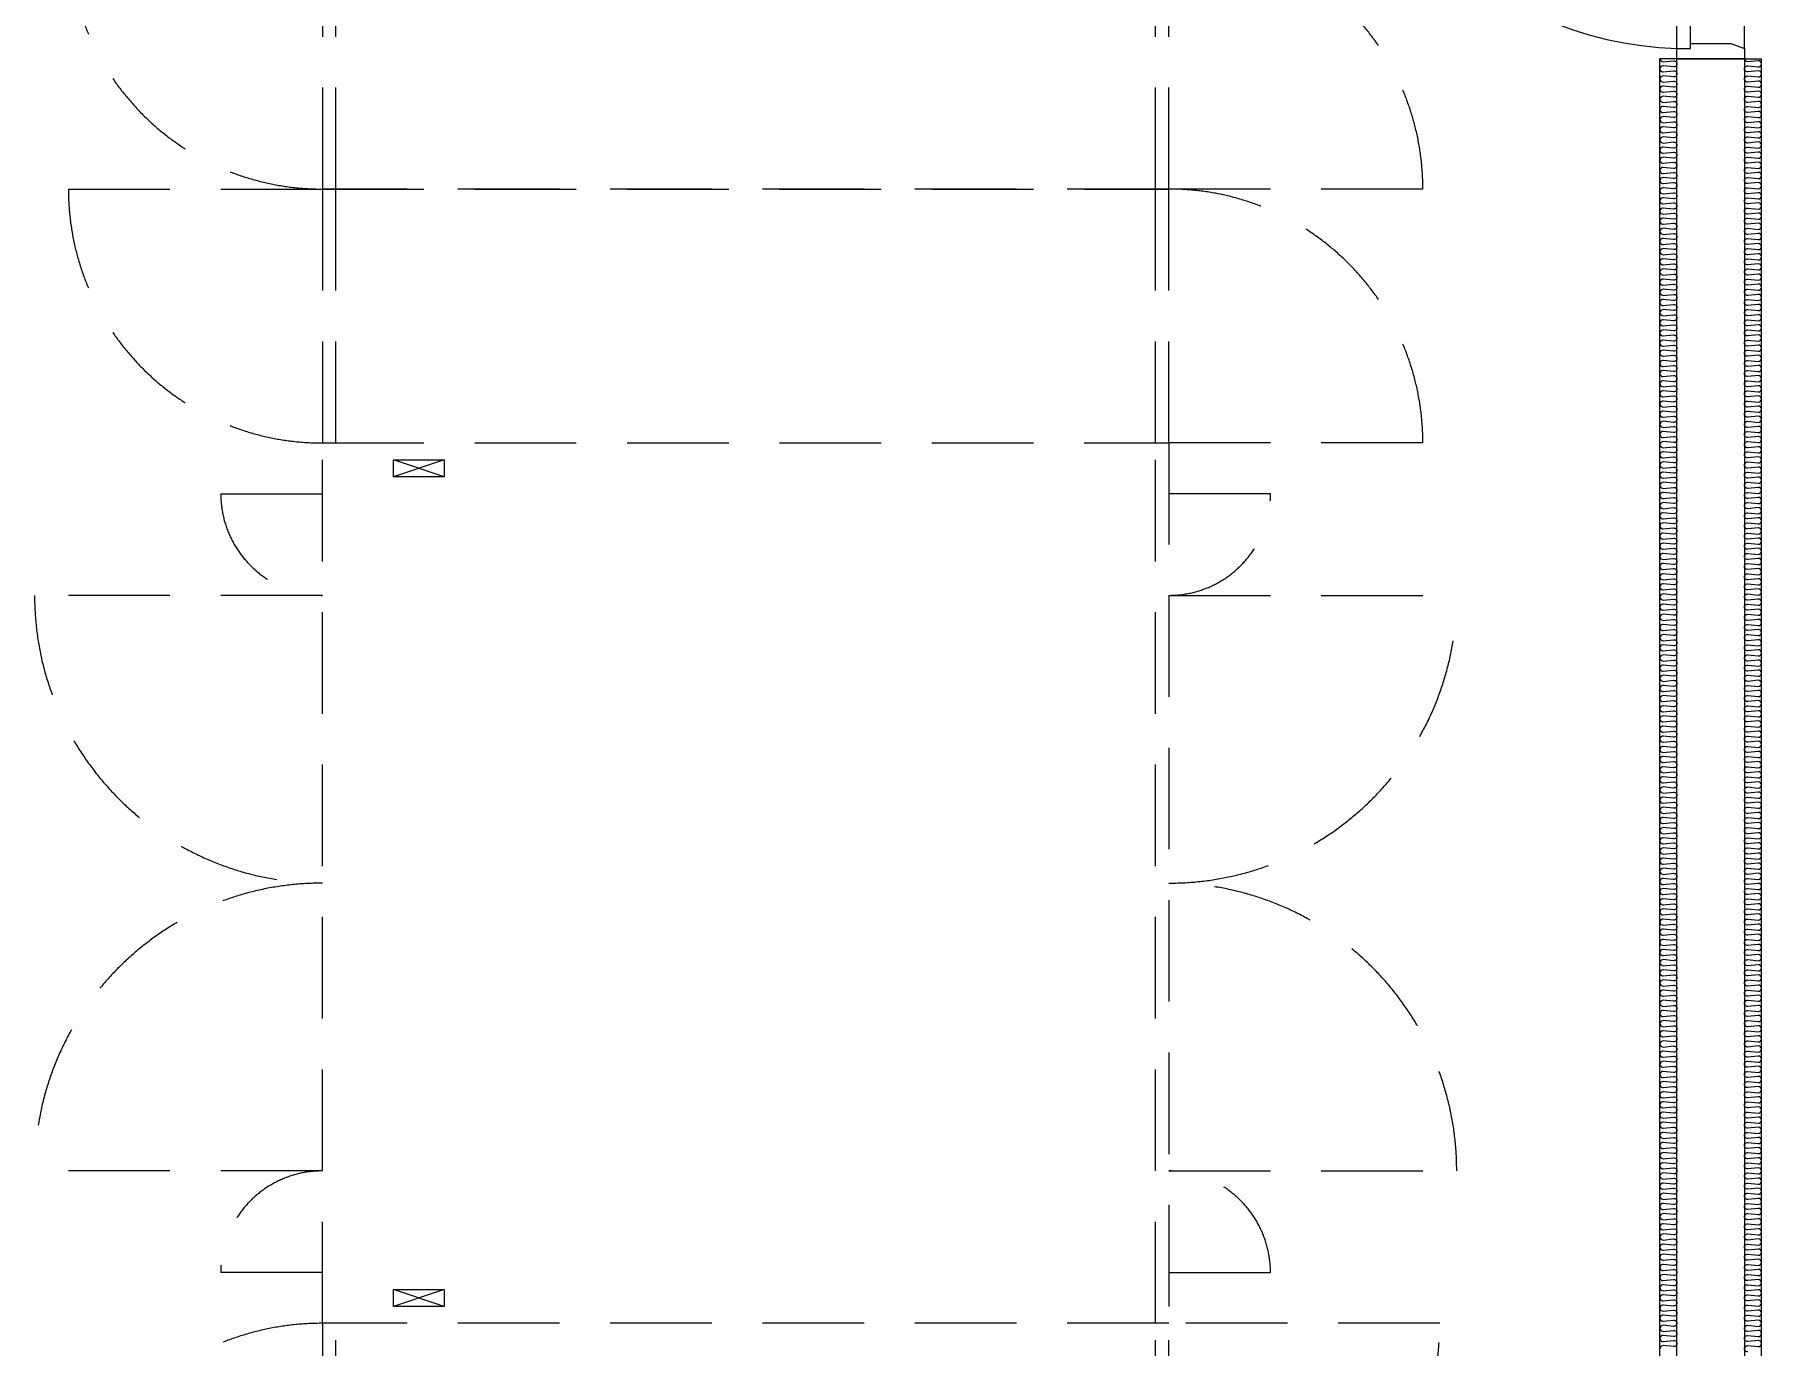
# Model space of a CAD drawing. Header units: millimetres. Extents: x -95754 to 177808, y 34455 to 150605.
# Drawn here: x 129804 to 134904, y 138334 to 142211 of the extents above; entities that cross this region are included whole.
import ezdxf

# ---------------------------------------------------------------- set-up
doc = ezdxf.new("R2010")
doc.units = ezdxf.units.MM
doc.header["$LTSCALE"] = 300
doc.linetypes.add('H1', pattern=[1.5, 1, -0.5])
for name, color, linetype in [('A-DOOR', 4, 'Continuous'), ('A-DOOR-1', 1, 'Continuous'), ('A-DOOR-8', 8, 'Continuous'), ('A-ETC-전기', 253, 'H1'), ('A-WALL-D', 7, 'Continuous'), ('ISL', 251, 'Continuous')]:
    doc.layers.add(name, color=color, linetype=linetype)

# ---------------------------------------------------------------- blocks, each defined once
blk = doc.blocks.new('FSD-1')
at = {"layer": 'A-DOOR'}
for points in [[(190359.4, 600586.7), (190359.4, 600556.7), (190319.4, 600556.7), (190319.4, 600541.7), (190199.4, 600541.7), (190159.4, 600556.7), (190159.4, 600586.7)], [(190359.4, 599516.7), (191399.4, 599516.7), (191399.4, 599556.7), (190359.4, 599556.7)], [(190359.4, 599486.7), (190359.4, 599516.7), (190319.4, 599516.7), (190319.4, 599531.7), (190199.4, 599531.7), (190159.4, 599516.7), (190159.4, 599486.7)]]:
    blk.add_lwpolyline(points, close=True, dxfattribs=at)
at = {"layer": 'A-DOOR-1'}
blk.add_arc((190322.5, 599479.8), 1077.5, 1.9614, 88.0386, dxfattribs=at)
at = {"layer": 'A-DOOR-8'}
for p, q in [((190159.4, 600556.7), (190159.4, 599516.7)), ((190319.4, 600556.7), (190319.4, 599516.7)), ((190359.4, 600556.7), (190359.4, 599516.7))]:
    blk.add_line(p, q, dxfattribs=at)
blk = doc.blocks.new('750X2500')
at = {"layer": 'A-ETC-전기'}
for p, q in [((-3250, 750), (-2458, 750)), ((-2460, 750), (-2460, 0)), ((-40, 750), (-40, 0)), ((750, 0), (-42, 0))]:
    blk.add_line(p, q, dxfattribs=at)
blk.add_lwpolyline([(-2500, 750), (-2500, 0), (0, 0), (0, 750)], close=True, dxfattribs=at)
for centre, start, end in [((-2500, 750), 180, 270), ((0, 0), 0, 90)]:
    blk.add_arc(centre, 750, start, end, dxfattribs=at)
blk = doc.blocks.new('800X2500')
at = {"layer": 'A-ETC-전기'}
for p, q in [((-2460, 800), (-2460, 0)), ((800, 800), (-42, 800)), ((-40, 800), (-40, 0)), ((-3300, 0), (-2458, 0))]:
    blk.add_line(p, q, dxfattribs=at)
blk.add_lwpolyline([(-2500, 800), (-2500, 0), (0, 0), (0, 800)], close=True, dxfattribs=at)
for centre, start, end in [((-2500, 0), 90, 180), ((0, 800), 270, 0)]:
    blk.add_arc(centre, 800, start, end, dxfattribs=at)

msp = doc.modelspace()

# ---------------------------------------------------------------- linework, layer by layer
at = {"layer": 'A-ETC-전기'}
for p, q in [((133113.6, 138405), (133113.6, 141005)), ((131013.6, 140905, 0), (130863.6, 140955, 0)), ((131013.6, 140955, 0), (130863.6, 140905, 0)), ((130353.6, 140855, 0), (130653.6, 140855, 0)), ((133453.6, 140855, 0), (133153.6, 140855, 0)), ((130653.6, 140555, 0), (129803.6, 140555, 0)), ((133153.6, 140555, 0), (134003.6, 140555, 0)), ((130653.6, 138855, 0), (129803.6, 138855, 0)), ((133153.6, 138855, 0), (134003.6, 138855, 0)), ((130653.6, 138555, 0), (130353.6, 138555, 0)), ((133153.6, 138555, 0), (133453.6, 138555, 0)), ((131013.6, 138455, 0), (130863.6, 138505, 0)), ((131013.6, 138505, 0), (130863.6, 138455, 0))]:
    msp.add_line(p, q, dxfattribs=at)
at = {"layer": 'A-ETC-전기', "elevation": 0}
for points in [[(130653.6, 138405), (130653.6, 141005), (133153.6, 141005), (133153.6, 138405)], [(130863.6, 140905), (130863.6, 140955), (131013.6, 140955), (131013.6, 140905)], [(130863.6, 138455), (130863.6, 138505), (131013.6, 138505), (131013.6, 138455)]]:
    msp.add_lwpolyline(points, close=True, dxfattribs=at)
at = {"layer": 'A-ETC-전기'}
for centre, radius, start, end in [((130653.6, 140855, 0), 300, 180, 270), ((133153.6, 140855, 0), 300, 270, 0), ((130653.6, 140555, 0), 850, 180, 270), ((133153.6, 140555, 0), 850, 270, 0), ((130653.6, 138855, 0), 850, 90, 180), ((133153.6, 138855, 0), 850, 0, 90), ((130653.6, 138555, 0), 300, 90, 180), ((133153.6, 138555, 0), 300, 0, 90)]:
    msp.add_arc(centre, radius, start, end, dxfattribs=at)
at = {"layer": 'A-WALL-D', "elevation": 0}
msp.add_lwpolyline([(134653.6, 128755), (134653.6, 142140), (134853.6, 142140), (134853.6, 128755)], dxfattribs=at)
at = {"layer": 'ISL'}
for p, q in [((134653.6, 142140), (134603.6, 142140)), ((134853.6, 142140), (134903.6, 142140))]:
    msp.add_line(p, q, dxfattribs=at)
msp.add_lwpolyline([(134603.6, 127205), (134603.6, 127405), (134053.6, 127405), (134053.6, 128805), (134603.6, 128805), (134603.6, 142140)], dxfattribs=at)
msp.add_lwpolyline([(134603.6, 142140, 0.44469), (134613.6, 142131), (134643.6, 142134, -1.108889), (134643.6, 142116), (134613.6, 142119, 0.44469), (134603.6, 142110, 0.44469), (134613.6, 142101), (134643.6, 142104, -1.108889), (134643.6, 142086), (134613.6, 142089, 0.44469), (134603.6, 142080, 0.44469), (134613.6, 142071), (134643.6, 142074, -1.108889), (134643.6, 142056), (134613.6, 142059, 0.44469), (134603.6, 142050, 0.44469), (134613.6, 142041), (134643.6, 142044, -1.108889), (134643.6, 142026), (134613.6, 142029, 0.44469), (134603.6, 142020, 0.44469), (134613.6, 142011), (134643.6, 142014, -1.108889), (134643.6, 141996), (134613.6, 141999, 0.44469), (134603.6, 141990, 0.44469), (134613.6, 141981), (134643.6, 141984, -1.108889), (134643.6, 141966), (134613.6, 141969, 0.44469), (134603.6, 141960, 0.44469), (134613.6, 141951), (134643.6, 141954, -1.108889), (134643.6, 141936), (134613.6, 141939, 0.44469), (134603.6, 141930, 0.44469), (134613.6, 141921), (134643.6, 141924, -1.108889), (134643.6, 141906), (134613.6, 141909, 0.44469), (134603.6, 141900, 0.44469), (134613.6, 141891), (134643.6, 141894, -1.108889), (134643.6, 141876), (134613.6, 141879, 0.44469), (134603.6, 141870, 0.44469), (134613.6, 141861), (134643.6, 141864, -1.108889), (134643.6, 141846), (134613.6, 141849, 0.44469), (134603.6, 141840, 0.44469), (134613.6, 141831), (134643.6, 141834, -1.108889), (134643.6, 141816), (134613.6, 141819, 0.44469), (134603.6, 141810, 0.44469), (134613.6, 141801), (134643.6, 141804, -1.108889), (134643.6, 141786), (134613.6, 141789, 0.44469), (134603.6, 141780, 0.44469), (134613.6, 141771), (134643.6, 141774, -1.108889), (134643.6, 141756), (134613.6, 141759, 0.44469), (134603.6, 141750, 0.44469), (134613.6, 141741), (134643.6, 141744, -1.108889), (134643.6, 141726), (134613.6, 141729, 0.44469), (134603.6, 141720, 0.44469), (134613.6, 141711), (134643.6, 141714, -1.108889), (134643.6, 141696), (134613.6, 141699, 0.44469), (134603.6, 141690, 0.44469), (134613.6, 141681), (134643.6, 141684, -1.108889), (134643.6, 141666), (134613.6, 141669, 0.44469), (134603.6, 141660, 0.44469), (134613.6, 141651), (134643.6, 141654, -1.108889), (134643.6, 141636), (134613.6, 141639, 0.44469), (134603.6, 141630, 0.44469), (134613.6, 141621), (134643.6, 141624, -1.108889), (134643.6, 141606), (134613.6, 141609, 0.44469), (134603.6, 141600, 0.44469), (134613.6, 141591), (134643.6, 141594, -1.108889), (134643.6, 141576), (134613.6, 141579, 0.44469), (134603.6, 141570, 0.44469), (134613.6, 141561), (134643.6, 141564, -1.108889), (134643.6, 141546), (134613.6, 141549, 0.44469), (134603.6, 141540, 0.44469), (134613.6, 141531), (134643.6, 141534, -1.108889), (134643.6, 141516), (134613.6, 141519, 0.44469), (134603.6, 141510, 0.44469), (134613.6, 141501), (134643.6, 141504, -1.108889), (134643.6, 141486), (134613.6, 141489, 0.44469), (134603.6, 141480, 0.44469), (134613.6, 141471), (134643.6, 141474, -1.108889), (134643.6, 141456), (134613.6, 141459, 0.44469), (134603.6, 141450, 0.44469), (134613.6, 141441), (134643.6, 141444, -1.108889), (134643.6, 141426), (134613.6, 141429, 0.44469), (134603.6, 141420, 0.44469), (134613.6, 141411), (134643.6, 141414, -1.108889), (134643.6, 141396), (134613.6, 141399, 0.44469), (134603.6, 141390, 0.44469), (134613.6, 141381), (134643.6, 141384, -1.108889), (134643.6, 141366), (134613.6, 141369, 0.44469), (134603.6, 141360, 0.44469), (134613.6, 141351), (134643.6, 141354, -1.108889), (134643.6, 141336), (134613.6, 141339, 0.44469), (134603.6, 141330, 0.44469), (134613.6, 141321), (134643.6, 141324, -1.108889), (134643.6, 141306), (134613.6, 141309, 0.44469), (134603.6, 141300, 0.44469), (134613.6, 141291), (134643.6, 141294, -1.108889), (134643.6, 141276), (134613.6, 141279, 0.44469), (134603.6, 141270, 0.44469), (134613.6, 141261), (134643.6, 141264, -1.108889), (134643.6, 141246), (134613.6, 141249, 0.44469), (134603.6, 141240, 0.44469), (134613.6, 141231), (134643.6, 141234, -1.108889), (134643.6, 141216), (134613.6, 141219, 0.44469), (134603.6, 141210, 0.44469), (134613.6, 141201), (134643.6, 141204, -1.108889), (134643.6, 141186), (134613.6, 141189, 0.44469), (134603.6, 141180, 0.44469), (134613.6, 141171), (134643.6, 141174, -1.108889), (134643.6, 141156), (134613.6, 141159, 0.44469), (134603.6, 141150, 0.44469), (134613.6, 141141), (134643.6, 141144, -1.108889), (134643.6, 141126), (134613.6, 141129, 0.44469), (134603.6, 141120, 0.44469), (134613.6, 141111), (134643.6, 141114, -1.108889), (134643.6, 141096), (134613.6, 141099, 0.44469), (134603.6, 141090, 0.44469), (134613.6, 141081), (134643.6, 141084, -1.108889), (134643.6, 141066), (134613.6, 141069, 0.44469), (134603.6, 141060, 0.44469), (134613.6, 141051), (134643.6, 141054, -1.108889), (134643.6, 141036), (134613.6, 141039, 0.44469), (134603.6, 141030, 0.44469), (134613.6, 141021), (134643.6, 141024, -1.108889), (134643.6, 141006), (134613.6, 141009, 0.44469), (134603.6, 141000, 0.44469), (134613.6, 140991), (134643.6, 140994, -1.108889), (134643.6, 140976), (134613.6, 140979, 0.44469), (134603.6, 140970, 0.44469), (134613.6, 140961), (134643.6, 140964, -1.108889), (134643.6, 140946), (134613.6, 140949, 0.44469), (134603.6, 140940, 0.44469), (134613.6, 140931), (134643.6, 140934, -1.108889), (134643.6, 140916), (134613.6, 140919, 0.44469), (134603.6, 140910, 0.44469), (134613.6, 140901), (134643.6, 140904, -1.108889), (134643.6, 140886), (134613.6, 140889, 0.44469), (134603.6, 140880, 0.44469), (134613.6, 140871), (134643.6, 140874, -1.108889), (134643.6, 140856), (134613.6, 140859, 0.44469), (134603.6, 140850, 0.44469), (134613.6, 140841), (134643.6, 140844, -1.108889), (134643.6, 140826), (134613.6, 140829, 0.44469), (134603.6, 140820, 0.44469), (134613.6, 140811), (134643.6, 140814, -1.108889), (134643.6, 140796), (134613.6, 140799, 0.44469), (134603.6, 140790, 0.44469), (134613.6, 140781), (134643.6, 140784, -1.108889), (134643.6, 140766), (134613.6, 140769, 0.44469), (134603.6, 140760, 0.44469), (134613.6, 140751), (134643.6, 140754, -1.108889), (134643.6, 140736), (134613.6, 140739, 0.44469), (134603.6, 140730, 0.44469), (134613.6, 140721), (134643.6, 140724, -1.108889), (134643.6, 140706), (134613.6, 140709, 0.44469), (134603.6, 140700, 0.44469), (134613.6, 140691), (134643.6, 140694, -1.108889), (134643.6, 140676), (134613.6, 140679, 0.44469), (134603.6, 140670, 0.44469), (134613.6, 140661), (134643.6, 140664, -1.108889), (134643.6, 140646), (134613.6, 140649, 0.44469), (134603.6, 140640, 0.44469), (134613.6, 140631), (134643.6, 140634, -1.108889), (134643.6, 140616), (134613.6, 140619, 0.44469), (134603.6, 140610, 0.44469), (134613.6, 140601), (134643.6, 140604, -1.108889), (134643.6, 140586), (134613.6, 140589, 0.44469), (134603.6, 140580, 0.44469), (134613.6, 140571), (134643.6, 140574, -1.108889), (134643.6, 140556), (134613.6, 140559, 0.44469), (134603.6, 140550, 0.44469), (134613.6, 140541), (134643.6, 140544, -1.108889), (134643.6, 140526), (134613.6, 140529, 0.44469), (134603.6, 140520, 0.44469), (134613.6, 140511), (134643.6, 140514, -1.108889), (134643.6, 140496), (134613.6, 140499, 0.44469), (134603.6, 140490, 0.44469), (134613.6, 140481), (134643.6, 140484, -1.108889), (134643.6, 140466), (134613.6, 140469, 0.44469), (134603.6, 140460, 0.44469), (134613.6, 140451), (134643.6, 140454, -1.108889), (134643.6, 140436), (134613.6, 140439, 0.44469), (134603.6, 140430, 0.44469), (134613.6, 140421), (134643.6, 140424, -1.108889), (134643.6, 140406), (134613.6, 140409, 0.44469), (134603.6, 140400, 0.44469), (134613.6, 140391), (134643.6, 140394, -1.108889), (134643.6, 140376), (134613.6, 140379, 0.44469), (134603.6, 140370, 0.44469), (134613.6, 140361), (134643.6, 140364, -1.108889), (134643.6, 140346), (134613.6, 140349, 0.44469), (134603.6, 140340, 0.44469), (134613.6, 140331), (134643.6, 140334, -1.108889), (134643.6, 140316), (134613.6, 140319, 0.44469), (134603.6, 140310, 0.44469), (134613.6, 140301), (134643.6, 140304, -1.108889), (134643.6, 140286), (134613.6, 140289, 0.44469), (134603.6, 140280, 0.44469), (134613.6, 140271), (134643.6, 140274, -1.108889), (134643.6, 140256), (134613.6, 140259, 0.44469), (134603.6, 140250, 0.44469), (134613.6, 140241), (134643.6, 140244, -1.108889), (134643.6, 140226), (134613.6, 140229, 0.44469), (134603.6, 140220, 0.44469), (134613.6, 140211), (134643.6, 140214, -1.108889), (134643.6, 140196), (134613.6, 140199, 0.44469), (134603.6, 140190, 0.44469), (134613.6, 140181), (134643.6, 140184, -1.108889), (134643.6, 140166), (134613.6, 140169, 0.44469), (134603.6, 140160, 0.44469), (134613.6, 140151), (134643.6, 140154, -1.108889), (134643.6, 140136), (134613.6, 140139, 0.44469), (134603.6, 140130, 0.44469), (134613.6, 140121), (134643.6, 140124, -1.108889), (134643.6, 140106), (134613.6, 140109, 0.44469), (134603.6, 140100, 0.44469), (134613.6, 140091), (134643.6, 140094, -1.108889), (134643.6, 140076), (134613.6, 140079, 0.44469), (134603.6, 140070, 0.44469), (134613.6, 140061), (134643.6, 140064, -1.108889), (134643.6, 140046), (134613.6, 140049, 0.44469), (134603.6, 140040, 0.44469), (134613.6, 140031), (134643.6, 140034, -1.108889), (134643.6, 140016), (134613.6, 140019, 0.44469), (134603.6, 140010, 0.44469), (134613.6, 140001), (134643.6, 140004, -1.108889), (134643.6, 139986), (134613.6, 139989, 0.44469), (134603.6, 139980, 0.44469), (134613.6, 139971), (134643.6, 139974, -1.108889), (134643.6, 139956), (134613.6, 139959, 0.44469), (134603.6, 139950, 0.44469), (134613.6, 139941), (134643.6, 139944, -1.108889), (134643.6, 139926), (134613.6, 139929, 0.44469), (134603.6, 139920, 0.44469), (134613.6, 139911), (134643.6, 139914, -1.108889), (134643.6, 139896), (134613.6, 139899, 0.44469), (134603.6, 139890, 0.44469), (134613.6, 139881), (134643.6, 139884, -1.108889), (134643.6, 139866), (134613.6, 139869, 0.44469), (134603.6, 139860, 0.44469), (134613.6, 139851), (134643.6, 139854, -1.108889), (134643.6, 139836), (134613.6, 139839, 0.44469), (134603.6, 139830, 0.44469), (134613.6, 139821), (134643.6, 139824, -1.108889), (134643.6, 139806), (134613.6, 139809, 0.44469), (134603.6, 139800, 0.44469), (134613.6, 139791), (134643.6, 139794, -1.108889), (134643.6, 139776), (134613.6, 139779, 0.44469), (134603.6, 139770, 0.44469), (134613.6, 139761), (134643.6, 139764, -1.108889), (134643.6, 139746), (134613.6, 139749, 0.44469), (134603.6, 139740, 0.44469), (134613.6, 139731), (134643.6, 139734, -1.108889), (134643.6, 139716), (134613.6, 139719, 0.44469), (134603.6, 139710, 0.44469), (134613.6, 139701), (134643.6, 139704, -1.108889), (134643.6, 139686), (134613.6, 139689, 0.44469), (134603.6, 139680, 0.44469), (134613.6, 139671), (134643.6, 139674, -1.108889), (134643.6, 139656), (134613.6, 139659, 0.44469), (134603.6, 139650, 0.44469), (134613.6, 139641), (134643.6, 139644, -1.108889), (134643.6, 139626), (134613.6, 139629, 0.44469), (134603.6, 139620, 0.44469), (134613.6, 139611), (134643.6, 139614, -1.108889), (134643.6, 139596), (134613.6, 139599, 0.44469), (134603.6, 139590, 0.44469), (134613.6, 139581), (134643.6, 139584, -1.108889), (134643.6, 139566), (134613.6, 139569, 0.44469), (134603.6, 139560, 0.44469), (134613.6, 139551), (134643.6, 139554, -1.108889), (134643.6, 139536), (134613.6, 139539, 0.44469), (134603.6, 139530, 0.44469), (134613.6, 139521), (134643.6, 139524, -1.108889), (134643.6, 139506), (134613.6, 139509, 0.44469), (134603.6, 139500, 0.44469), (134613.6, 139491), (134643.6, 139494, -1.108889), (134643.6, 139476), (134613.6, 139479, 0.44469), (134603.6, 139470, 0.44469), (134613.6, 139461), (134643.6, 139464, -1.108889), (134643.6, 139446), (134613.6, 139449, 0.44469), (134603.6, 139440, 0.44469), (134613.6, 139431), (134643.6, 139434, -1.108889), (134643.6, 139416), (134613.6, 139419, 0.44469), (134603.6, 139410, 0.44469), (134613.6, 139401), (134643.6, 139404, -1.108889), (134643.6, 139386), (134613.6, 139389, 0.44469), (134603.6, 139380, 0.44469), (134613.6, 139371), (134643.6, 139374, -1.108889), (134643.6, 139356), (134613.6, 139359, 0.44469), (134603.6, 139350, 0.44469), (134613.6, 139341), (134643.6, 139344, -1.108889), (134643.6, 139326), (134613.6, 139329, 0.44469), (134603.6, 139320, 0.44469), (134613.6, 139311), (134643.6, 139314, -1.108889), (134643.6, 139296), (134613.6, 139299, 0.44469), (134603.6, 139290, 0.44469), (134613.6, 139281), (134643.6, 139284, -1.108889), (134643.6, 139266), (134613.6, 139269, 0.44469), (134603.6, 139260, 0.44469), (134613.6, 139251), (134643.6, 139254, -1.108889), (134643.6, 139236), (134613.6, 139239, 0.44469), (134603.6, 139230, 0.44469), (134613.6, 139221), (134643.6, 139224, -1.108889), (134643.6, 139206), (134613.6, 139209, 0.44469), (134603.6, 139200, 0.44469), (134613.6, 139191), (134643.6, 139194, -1.108889), (134643.6, 139176), (134613.6, 139179, 0.44469), (134603.6, 139170, 0.44469), (134613.6, 139161), (134643.6, 139164, -1.108889), (134643.6, 139146), (134613.6, 139149, 0.44469), (134603.6, 139140, 0.44469), (134613.6, 139131), (134643.6, 139134, -1.108889), (134643.6, 139116), (134613.6, 139119, 0.44469), (134603.6, 139110, 0.44469), (134613.6, 139101), (134643.6, 139104, -1.108889), (134643.6, 139086), (134613.6, 139089, 0.44469), (134603.6, 139080, 0.44469), (134613.6, 139071), (134643.6, 139074, -1.108889), (134643.6, 139056), (134613.6, 139059, 0.44469), (134603.6, 139050, 0.44469), (134613.6, 139041), (134643.6, 139044, -1.108889), (134643.6, 139026), (134613.6, 139029, 0.44469), (134603.6, 139020, 0.44469), (134613.6, 139011), (134643.6, 139014, -1.108889), (134643.6, 138996), (134613.6, 138999, 0.44469), (134603.6, 138990, 0.44469), (134613.6, 138981), (134643.6, 138984, -1.108889), (134643.6, 138966), (134613.6, 138969, 0.44469), (134603.6, 138960, 0.44469), (134613.6, 138951), (134643.6, 138954, -1.108889), (134643.6, 138936), (134613.6, 138939, 0.44469), (134603.6, 138930, 0.44469), (134613.6, 138921), (134643.6, 138924, -1.108889), (134643.6, 138906), (134613.6, 138909, 0.44469), (134603.6, 138900, 0.44469), (134613.6, 138891), (134643.6, 138894, -1.108889), (134643.6, 138876), (134613.6, 138879, 0.44469), (134603.6, 138870, 0.44469), (134613.6, 138861), (134643.6, 138864, -1.108889), (134643.6, 138846), (134613.6, 138849, 0.44469), (134603.6, 138840, 0.44469), (134613.6, 138831), (134643.6, 138834, -1.108889), (134643.6, 138816), (134613.6, 138819, 0.44469), (134603.6, 138810, 0.44469), (134613.6, 138801), (134643.6, 138804, -1.108889), (134643.6, 138786), (134613.6, 138789, 0.44469), (134603.6, 138780, 0.44469), (134613.6, 138771), (134643.6, 138774, -1.108889), (134643.6, 138756), (134613.6, 138759, 0.44469), (134603.6, 138750, 0.44469), (134613.6, 138741), (134643.6, 138744, -1.108889), (134643.6, 138726), (134613.6, 138729, 0.44469), (134603.6, 138720, 0.44469), (134613.6, 138711), (134643.6, 138714, -1.108889), (134643.6, 138696), (134613.6, 138699, 0.44469), (134603.6, 138690, 0.44469), (134613.6, 138681), (134643.6, 138684, -1.108889), (134643.6, 138666), (134613.6, 138669, 0.44469), (134603.6, 138660, 0.44469), (134613.6, 138651), (134643.6, 138654, -1.108889), (134643.6, 138636), (134613.6, 138639, 0.44469), (134603.6, 138630, 0.44469), (134613.6, 138621), (134643.6, 138624, -1.108889), (134643.6, 138606), (134613.6, 138609, 0.44469), (134603.6, 138600, 0.44469), (134613.6, 138591), (134643.6, 138594, -1.108889), (134643.6, 138576), (134613.6, 138579, 0.44469), (134603.6, 138570, 0.44469), (134613.6, 138561), (134643.6, 138564, -1.108889), (134643.6, 138546), (134613.6, 138549, 0.44469), (134603.6, 138540, 0.44469), (134613.6, 138531), (134643.6, 138534, -1.108889), (134643.6, 138516), (134613.6, 138519, 0.44469), (134603.6, 138510, 0.44469), (134613.6, 138501), (134643.6, 138504, -1.108889), (134643.6, 138486), (134613.6, 138489, 0.44469), (134603.6, 138480, 0.44469), (134613.6, 138471), (134643.6, 138474, -1.108889), (134643.6, 138456), (134613.6, 138459, 0.44469), (134603.6, 138450, 0.44469), (134613.6, 138441), (134643.6, 138444, -1.108889), (134643.6, 138426), (134613.6, 138429, 0.44469), (134603.6, 138420, 0.44469), (134613.6, 138411), (134643.6, 138414, -1.108889), (134643.6, 138396), (134613.6, 138399, 0.44469), (134603.6, 138390, 0.44469), (134613.6, 138381), (134643.6, 138384, -1.108889), (134643.6, 138366), (134613.6, 138369, 0.44469), (134603.6, 138360, 0.44469), (134613.6, 138351), (134643.6, 138354, -1.108889), (134643.6, 138336), (134613.6, 138339, 0.44469), (134603.6, 138330, 0.44469)], format="xyb", dxfattribs=at)
at = {"layer": 'ISL', "elevation": 0}
msp.add_lwpolyline([(134863.6, 138321, -1.108889), (134863.6, 138339), (134893.6, 138336, 0.44469), (134903.6, 138345, 0.44469), (134893.6, 138354), (134863.6, 138351, -1.108889), (134863.6, 138369), (134893.6, 138366, 0.44469), (134903.6, 138375, 0.44469), (134893.6, 138384), (134863.6, 138381, -1.108889), (134863.6, 138399), (134893.6, 138396, 0.44469), (134903.6, 138405, 0.44469), (134893.6, 138414), (134863.6, 138411, -1.108889), (134863.6, 138429), (134893.6, 138426, 0.44469), (134903.6, 138435, 0.44469), (134893.6, 138444), (134863.6, 138441, -1.108889), (134863.6, 138459), (134893.6, 138456, 0.44469), (134903.6, 138465, 0.44469), (134893.6, 138474), (134863.6, 138471, -1.108889), (134863.6, 138489), (134893.6, 138486, 0.44469), (134903.6, 138495, 0.44469), (134893.6, 138504), (134863.6, 138501, -1.108889), (134863.6, 138519), (134893.6, 138516, 0.44469), (134903.6, 138525, 0.44469), (134893.6, 138534), (134863.6, 138531, -1.108889), (134863.6, 138549), (134893.6, 138546, 0.44469), (134903.6, 138555, 0.44469), (134893.6, 138564), (134863.6, 138561, -1.108889), (134863.6, 138579), (134893.6, 138576, 0.44469), (134903.6, 138585, 0.44469), (134893.6, 138594), (134863.6, 138591, -1.108889), (134863.6, 138609), (134893.6, 138606, 0.44469), (134903.6, 138615, 0.44469), (134893.6, 138624), (134863.6, 138621, -1.108889), (134863.6, 138639), (134893.6, 138636, 0.44469), (134903.6, 138645, 0.44469), (134893.6, 138654), (134863.6, 138651, -1.108889), (134863.6, 138669), (134893.6, 138666, 0.44469), (134903.6, 138675, 0.44469), (134893.6, 138684), (134863.6, 138681, -1.108889), (134863.6, 138699), (134893.6, 138696, 0.44469), (134903.6, 138705, 0.44469), (134893.6, 138714), (134863.6, 138711, -1.108889), (134863.6, 138729), (134893.6, 138726, 0.44469), (134903.6, 138735, 0.44469), (134893.6, 138744), (134863.6, 138741, -1.108889), (134863.6, 138759), (134893.6, 138756, 0.44469), (134903.6, 138765, 0.44469), (134893.6, 138774), (134863.6, 138771, -1.108889), (134863.6, 138789), (134893.6, 138786, 0.44469), (134903.6, 138795, 0.44469), (134893.6, 138804), (134863.6, 138801, -1.108889), (134863.6, 138819), (134893.6, 138816, 0.44469), (134903.6, 138825, 0.44469), (134893.6, 138834), (134863.6, 138831, -1.108889), (134863.6, 138849), (134893.6, 138846, 0.44469), (134903.6, 138855, 0.44469), (134893.6, 138864), (134863.6, 138861, -1.108889), (134863.6, 138879), (134893.6, 138876, 0.44469), (134903.6, 138885, 0.44469), (134893.6, 138894), (134863.6, 138891, -1.108889), (134863.6, 138909), (134893.6, 138906, 0.44469), (134903.6, 138915, 0.44469), (134893.6, 138924), (134863.6, 138921, -1.108889), (134863.6, 138939), (134893.6, 138936, 0.44469), (134903.6, 138945, 0.44469), (134893.6, 138954), (134863.6, 138951, -1.108889), (134863.6, 138969), (134893.6, 138966, 0.44469), (134903.6, 138975, 0.44469), (134893.6, 138984), (134863.6, 138981, -1.108889), (134863.6, 138999), (134893.6, 138996, 0.44469), (134903.6, 139005, 0.44469), (134893.6, 139014), (134863.6, 139011, -1.108889), (134863.6, 139029), (134893.6, 139026, 0.44469), (134903.6, 139035, 0.44469), (134893.6, 139044), (134863.6, 139041, -1.108889), (134863.6, 139059), (134893.6, 139056, 0.44469), (134903.6, 139065, 0.44469), (134893.6, 139074), (134863.6, 139071, -1.108889), (134863.6, 139089), (134893.6, 139086, 0.44469), (134903.6, 139095, 0.44469), (134893.6, 139104), (134863.6, 139101, -1.108889), (134863.6, 139119), (134893.6, 139116, 0.44469), (134903.6, 139125, 0.44469), (134893.6, 139134), (134863.6, 139131, -1.108889), (134863.6, 139149), (134893.6, 139146, 0.44469), (134903.6, 139155, 0.44469), (134893.6, 139164), (134863.6, 139161, -1.108889), (134863.6, 139179), (134893.6, 139176, 0.44469), (134903.6, 139185, 0.44469), (134893.6, 139194), (134863.6, 139191, -1.108889), (134863.6, 139209), (134893.6, 139206, 0.44469), (134903.6, 139215, 0.44469), (134893.6, 139224), (134863.6, 139221, -1.108889), (134863.6, 139239), (134893.6, 139236, 0.44469), (134903.6, 139245, 0.44469), (134893.6, 139254), (134863.6, 139251, -1.108889), (134863.6, 139269), (134893.6, 139266, 0.44469), (134903.6, 139275, 0.44469), (134893.6, 139284), (134863.6, 139281, -1.108889), (134863.6, 139299), (134893.6, 139296, 0.44469), (134903.6, 139305, 0.44469), (134893.6, 139314), (134863.6, 139311, -1.108889), (134863.6, 139329), (134893.6, 139326, 0.44469), (134903.6, 139335, 0.44469), (134893.6, 139344), (134863.6, 139341, -1.108889), (134863.6, 139359), (134893.6, 139356, 0.44469), (134903.6, 139365, 0.44469), (134893.6, 139374), (134863.6, 139371, -1.108889), (134863.6, 139389), (134893.6, 139386, 0.44469), (134903.6, 139395, 0.44469), (134893.6, 139404), (134863.6, 139401, -1.108889), (134863.6, 139419), (134893.6, 139416, 0.44469), (134903.6, 139425, 0.44469), (134893.6, 139434), (134863.6, 139431, -1.108889), (134863.6, 139449), (134893.6, 139446, 0.44469), (134903.6, 139455, 0.44469), (134893.6, 139464), (134863.6, 139461, -1.108889), (134863.6, 139479), (134893.6, 139476, 0.44469), (134903.6, 139485, 0.44469), (134893.6, 139494), (134863.6, 139491, -1.108889), (134863.6, 139509), (134893.6, 139506, 0.44469), (134903.6, 139515, 0.44469), (134893.6, 139524), (134863.6, 139521, -1.108889), (134863.6, 139539), (134893.6, 139536, 0.44469), (134903.6, 139545, 0.44469), (134893.6, 139554), (134863.6, 139551, -1.108889), (134863.6, 139569), (134893.6, 139566, 0.44469), (134903.6, 139575, 0.44469), (134893.6, 139584), (134863.6, 139581, -1.108889), (134863.6, 139599), (134893.6, 139596, 0.44469), (134903.6, 139605, 0.44469), (134893.6, 139614), (134863.6, 139611, -1.108889), (134863.6, 139629), (134893.6, 139626, 0.44469), (134903.6, 139635, 0.44469), (134893.6, 139644), (134863.6, 139641, -1.108889), (134863.6, 139659), (134893.6, 139656, 0.44469), (134903.6, 139665, 0.44469), (134893.6, 139674), (134863.6, 139671, -1.108889), (134863.6, 139689), (134893.6, 139686, 0.44469), (134903.6, 139695, 0.44469), (134893.6, 139704), (134863.6, 139701, -1.108889), (134863.6, 139719), (134893.6, 139716, 0.44469), (134903.6, 139725, 0.44469), (134893.6, 139734), (134863.6, 139731, -1.108889), (134863.6, 139749), (134893.6, 139746, 0.44469), (134903.6, 139755, 0.44469), (134893.6, 139764), (134863.6, 139761, -1.108889), (134863.6, 139779), (134893.6, 139776, 0.44469), (134903.6, 139785, 0.44469), (134893.6, 139794), (134863.6, 139791, -1.108889), (134863.6, 139809), (134893.6, 139806, 0.44469), (134903.6, 139815, 0.44469), (134893.6, 139824), (134863.6, 139821, -1.108889), (134863.6, 139839), (134893.6, 139836, 0.44469), (134903.6, 139845, 0.44469), (134893.6, 139854), (134863.6, 139851, -1.108889), (134863.6, 139869), (134893.6, 139866, 0.44469), (134903.6, 139875, 0.44469), (134893.6, 139884), (134863.6, 139881, -1.108889), (134863.6, 139899), (134893.6, 139896, 0.44469), (134903.6, 139905, 0.44469), (134893.6, 139914), (134863.6, 139911, -1.108889), (134863.6, 139929), (134893.6, 139926, 0.44469), (134903.6, 139935, 0.44469), (134893.6, 139944), (134863.6, 139941, -1.108889), (134863.6, 139959), (134893.6, 139956, 0.44469), (134903.6, 139965, 0.44469), (134893.6, 139974), (134863.6, 139971, -1.108889), (134863.6, 139989), (134893.6, 139986, 0.44469), (134903.6, 139995, 0.44469), (134893.6, 140004), (134863.6, 140001, -1.108889), (134863.6, 140019), (134893.6, 140016, 0.44469), (134903.6, 140025, 0.44469), (134893.6, 140034), (134863.6, 140031, -1.108889), (134863.6, 140049), (134893.6, 140046, 0.44469), (134903.6, 140055, 0.44469), (134893.6, 140064), (134863.6, 140061, -1.108889), (134863.6, 140079), (134893.6, 140076, 0.44469), (134903.6, 140085, 0.44469), (134893.6, 140094), (134863.6, 140091, -1.108889), (134863.6, 140109), (134893.6, 140106, 0.44469), (134903.6, 140115, 0.44469), (134893.6, 140124), (134863.6, 140121, -1.108889), (134863.6, 140139), (134893.6, 140136, 0.44469), (134903.6, 140145, 0.44469), (134893.6, 140154), (134863.6, 140151, -1.108889), (134863.6, 140169), (134893.6, 140166, 0.44469), (134903.6, 140175, 0.44469), (134893.6, 140184), (134863.6, 140181, -1.108889), (134863.6, 140199), (134893.6, 140196, 0.44469), (134903.6, 140205, 0.44469), (134893.6, 140214), (134863.6, 140211, -1.108889), (134863.6, 140229), (134893.6, 140226, 0.44469), (134903.6, 140235, 0.44469), (134893.6, 140244), (134863.6, 140241, -1.108889), (134863.6, 140259), (134893.6, 140256, 0.44469), (134903.6, 140265, 0.44469), (134893.6, 140274), (134863.6, 140271, -1.108889), (134863.6, 140289), (134893.6, 140286, 0.44469), (134903.6, 140295, 0.44469), (134893.6, 140304), (134863.6, 140301, -1.108889), (134863.6, 140319), (134893.6, 140316, 0.44469), (134903.6, 140325, 0.44469), (134893.6, 140334), (134863.6, 140331, -1.108889), (134863.6, 140349), (134893.6, 140346, 0.44469), (134903.6, 140355, 0.44469), (134893.6, 140364), (134863.6, 140361, -1.108889), (134863.6, 140379), (134893.6, 140376, 0.44469), (134903.6, 140385, 0.44469), (134893.6, 140394), (134863.6, 140391, -1.108889), (134863.6, 140409), (134893.6, 140406, 0.44469), (134903.6, 140415, 0.44469), (134893.6, 140424), (134863.6, 140421, -1.108889), (134863.6, 140439), (134893.6, 140436, 0.44469), (134903.6, 140445, 0.44469), (134893.6, 140454), (134863.6, 140451, -1.108889), (134863.6, 140469), (134893.6, 140466, 0.44469), (134903.6, 140475, 0.44469), (134893.6, 140484), (134863.6, 140481, -1.108889), (134863.6, 140499), (134893.6, 140496, 0.44469), (134903.6, 140505, 0.44469), (134893.6, 140514), (134863.6, 140511, -1.108889), (134863.6, 140529), (134893.6, 140526, 0.44469), (134903.6, 140535, 0.44469), (134893.6, 140544), (134863.6, 140541, -1.108889), (134863.6, 140559), (134893.6, 140556, 0.44469), (134903.6, 140565, 0.44469), (134893.6, 140574), (134863.6, 140571, -1.108889), (134863.6, 140589), (134893.6, 140586, 0.44469), (134903.6, 140595, 0.44469), (134893.6, 140604), (134863.6, 140601, -1.108889), (134863.6, 140619), (134893.6, 140616, 0.44469), (134903.6, 140625, 0.44469), (134893.6, 140634), (134863.6, 140631, -1.108889), (134863.6, 140649), (134893.6, 140646, 0.44469), (134903.6, 140655, 0.44469), (134893.6, 140664), (134863.6, 140661, -1.108889), (134863.6, 140679), (134893.6, 140676, 0.44469), (134903.6, 140685, 0.44469), (134893.6, 140694), (134863.6, 140691, -1.108889), (134863.6, 140709), (134893.6, 140706, 0.44469), (134903.6, 140715, 0.44469), (134893.6, 140724), (134863.6, 140721, -1.108889), (134863.6, 140739), (134893.6, 140736, 0.44469), (134903.6, 140745, 0.44469), (134893.6, 140754), (134863.6, 140751, -1.108889), (134863.6, 140769), (134893.6, 140766, 0.44469), (134903.6, 140775, 0.44469), (134893.6, 140784), (134863.6, 140781, -1.108889), (134863.6, 140799), (134893.6, 140796, 0.44469), (134903.6, 140805, 0.44469), (134893.6, 140814), (134863.6, 140811, -1.108889), (134863.6, 140829), (134893.6, 140826, 0.44469), (134903.6, 140835, 0.44469), (134893.6, 140844), (134863.6, 140841, -1.108889), (134863.6, 140859), (134893.6, 140856, 0.44469), (134903.6, 140865, 0.44469), (134893.6, 140874), (134863.6, 140871, -1.108889), (134863.6, 140889), (134893.6, 140886, 0.44469), (134903.6, 140895, 0.44469), (134893.6, 140904), (134863.6, 140901, -1.108889), (134863.6, 140919), (134893.6, 140916, 0.44469), (134903.6, 140925, 0.44469), (134893.6, 140934), (134863.6, 140931, -1.108889), (134863.6, 140949), (134893.6, 140946, 0.44469), (134903.6, 140955, 0.44469), (134893.6, 140964), (134863.6, 140961, -1.108889), (134863.6, 140979), (134893.6, 140976, 0.44469), (134903.6, 140985, 0.44469), (134893.6, 140994), (134863.6, 140991, -1.108889), (134863.6, 141009), (134893.6, 141006, 0.44469), (134903.6, 141015, 0.44469), (134893.6, 141024), (134863.6, 141021, -1.108889), (134863.6, 141039), (134893.6, 141036, 0.44469), (134903.6, 141045, 0.44469), (134893.6, 141054), (134863.6, 141051, -1.108889), (134863.6, 141069), (134893.6, 141066, 0.44469), (134903.6, 141075, 0.44469), (134893.6, 141084), (134863.6, 141081, -1.108889), (134863.6, 141099), (134893.6, 141096, 0.44469), (134903.6, 141105, 0.44469), (134893.6, 141114), (134863.6, 141111, -1.108889), (134863.6, 141129), (134893.6, 141126, 0.44469), (134903.6, 141135, 0.44469), (134893.6, 141144), (134863.6, 141141, -1.108889), (134863.6, 141159), (134893.6, 141156, 0.44469), (134903.6, 141165, 0.44469), (134893.6, 141174), (134863.6, 141171, -1.108889), (134863.6, 141189), (134893.6, 141186, 0.44469), (134903.6, 141195, 0.44469), (134893.6, 141204), (134863.6, 141201, -1.108889), (134863.6, 141219), (134893.6, 141216, 0.44469), (134903.6, 141225, 0.44469), (134893.6, 141234), (134863.6, 141231, -1.108889), (134863.6, 141249), (134893.6, 141246, 0.44469), (134903.6, 141255, 0.44469), (134893.6, 141264), (134863.6, 141261, -1.108889), (134863.6, 141279), (134893.6, 141276, 0.44469), (134903.6, 141285, 0.44469), (134893.6, 141294), (134863.6, 141291, -1.108889), (134863.6, 141309), (134893.6, 141306, 0.44469), (134903.6, 141315, 0.44469), (134893.6, 141324), (134863.6, 141321, -1.108889), (134863.6, 141339), (134893.6, 141336, 0.44469), (134903.6, 141345, 0.44469), (134893.6, 141354), (134863.6, 141351, -1.108889), (134863.6, 141369), (134893.6, 141366, 0.44469), (134903.6, 141375, 0.44469), (134893.6, 141384), (134863.6, 141381, -1.108889), (134863.6, 141399), (134893.6, 141396, 0.44469), (134903.6, 141405, 0.44469), (134893.6, 141414), (134863.6, 141411, -1.108889), (134863.6, 141429), (134893.6, 141426, 0.44469), (134903.6, 141435, 0.44469), (134893.6, 141444), (134863.6, 141441, -1.108889), (134863.6, 141459), (134893.6, 141456, 0.44469), (134903.6, 141465, 0.44469), (134893.6, 141474), (134863.6, 141471, -1.108889), (134863.6, 141489), (134893.6, 141486, 0.44469), (134903.6, 141495, 0.44469), (134893.6, 141504), (134863.6, 141501, -1.108889), (134863.6, 141519), (134893.6, 141516, 0.44469), (134903.6, 141525, 0.44469), (134893.6, 141534), (134863.6, 141531, -1.108889), (134863.6, 141549), (134893.6, 141546, 0.44469), (134903.6, 141555, 0.44469), (134893.6, 141564), (134863.6, 141561, -1.108889), (134863.6, 141579), (134893.6, 141576, 0.44469), (134903.6, 141585, 0.44469), (134893.6, 141594), (134863.6, 141591, -1.108889), (134863.6, 141609), (134893.6, 141606, 0.44469), (134903.6, 141615, 0.44469), (134893.6, 141624), (134863.6, 141621, -1.108889), (134863.6, 141639), (134893.6, 141636, 0.44469), (134903.6, 141645, 0.44469), (134893.6, 141654), (134863.6, 141651, -1.108889), (134863.6, 141669), (134893.6, 141666, 0.44469), (134903.6, 141675, 0.44469), (134893.6, 141684), (134863.6, 141681, -1.108889), (134863.6, 141699), (134893.6, 141696, 0.44469), (134903.6, 141705, 0.44469), (134893.6, 141714), (134863.6, 141711, -1.108889), (134863.6, 141729), (134893.6, 141726, 0.44469), (134903.6, 141735, 0.44469), (134893.6, 141744), (134863.6, 141741, -1.108889), (134863.6, 141759), (134893.6, 141756, 0.44469), (134903.6, 141765, 0.44469), (134893.6, 141774), (134863.6, 141771, -1.108889), (134863.6, 141789), (134893.6, 141786, 0.44469), (134903.6, 141795, 0.44469), (134893.6, 141804), (134863.6, 141801, -1.108889), (134863.6, 141819), (134893.6, 141816, 0.44469), (134903.6, 141825, 0.44469), (134893.6, 141834), (134863.6, 141831, -1.108889), (134863.6, 141849), (134893.6, 141846, 0.44469), (134903.6, 141855, 0.44469), (134893.6, 141864), (134863.6, 141861, -1.108889), (134863.6, 141879), (134893.6, 141876, 0.44469), (134903.6, 141885, 0.44469), (134893.6, 141894), (134863.6, 141891, -1.108889), (134863.6, 141909), (134893.6, 141906, 0.44469), (134903.6, 141915, 0.44469), (134893.6, 141924), (134863.6, 141921, -1.108889), (134863.6, 141939), (134893.6, 141936, 0.44469), (134903.6, 141945, 0.44469), (134893.6, 141954), (134863.6, 141951, -1.108889), (134863.6, 141969), (134893.6, 141966, 0.44469), (134903.6, 141975, 0.44469), (134893.6, 141984), (134863.6, 141981, -1.108889), (134863.6, 141999), (134893.6, 141996, 0.44469), (134903.6, 142005, 0.44469), (134893.6, 142014), (134863.6, 142011, -1.108889), (134863.6, 142029), (134893.6, 142026, 0.44469), (134903.6, 142035, 0.44469), (134893.6, 142044), (134863.6, 142041, -1.108889), (134863.6, 142059), (134893.6, 142056, 0.44469), (134903.6, 142065, 0.44469), (134893.6, 142074), (134863.6, 142071, -1.108889), (134863.6, 142089), (134893.6, 142086, 0.44469), (134903.6, 142095, 0.44469), (134893.6, 142104), (134863.6, 142101, -1.108889), (134863.6, 142119), (134893.6, 142116, 0.44469), (134903.6, 142125, 0.44469), (134893.6, 142134), (134863.6, 142131, -0.444478), (134853.6, 142140, -0.444478)], format="xyb", dxfattribs=at)
msp.add_lwpolyline([(134903.6, 127205), (134903.6, 127405), (135453.6, 127405), (135453.6, 128805), (134903.6, 128805), (134903.6, 142140)], dxfattribs=at)

# ---------------------------------------------------------------- block references
at = {"layer": 'A-DOOR', "rotation": 180}
msp.add_blockref('FSD-1', (325013, 742726.7), dxfattribs=at)
at = {"layer": 'A-ETC-전기', "rotation": 180}
for name, p in [('750X2500', (130653.6, 142505)), ('750X2500', (130653.6, 141755)), ('800X2500', (130653.6, 138405))]:
    msp.add_blockref(name, p, dxfattribs=at)

doc.saveas('drawing.dxf')
